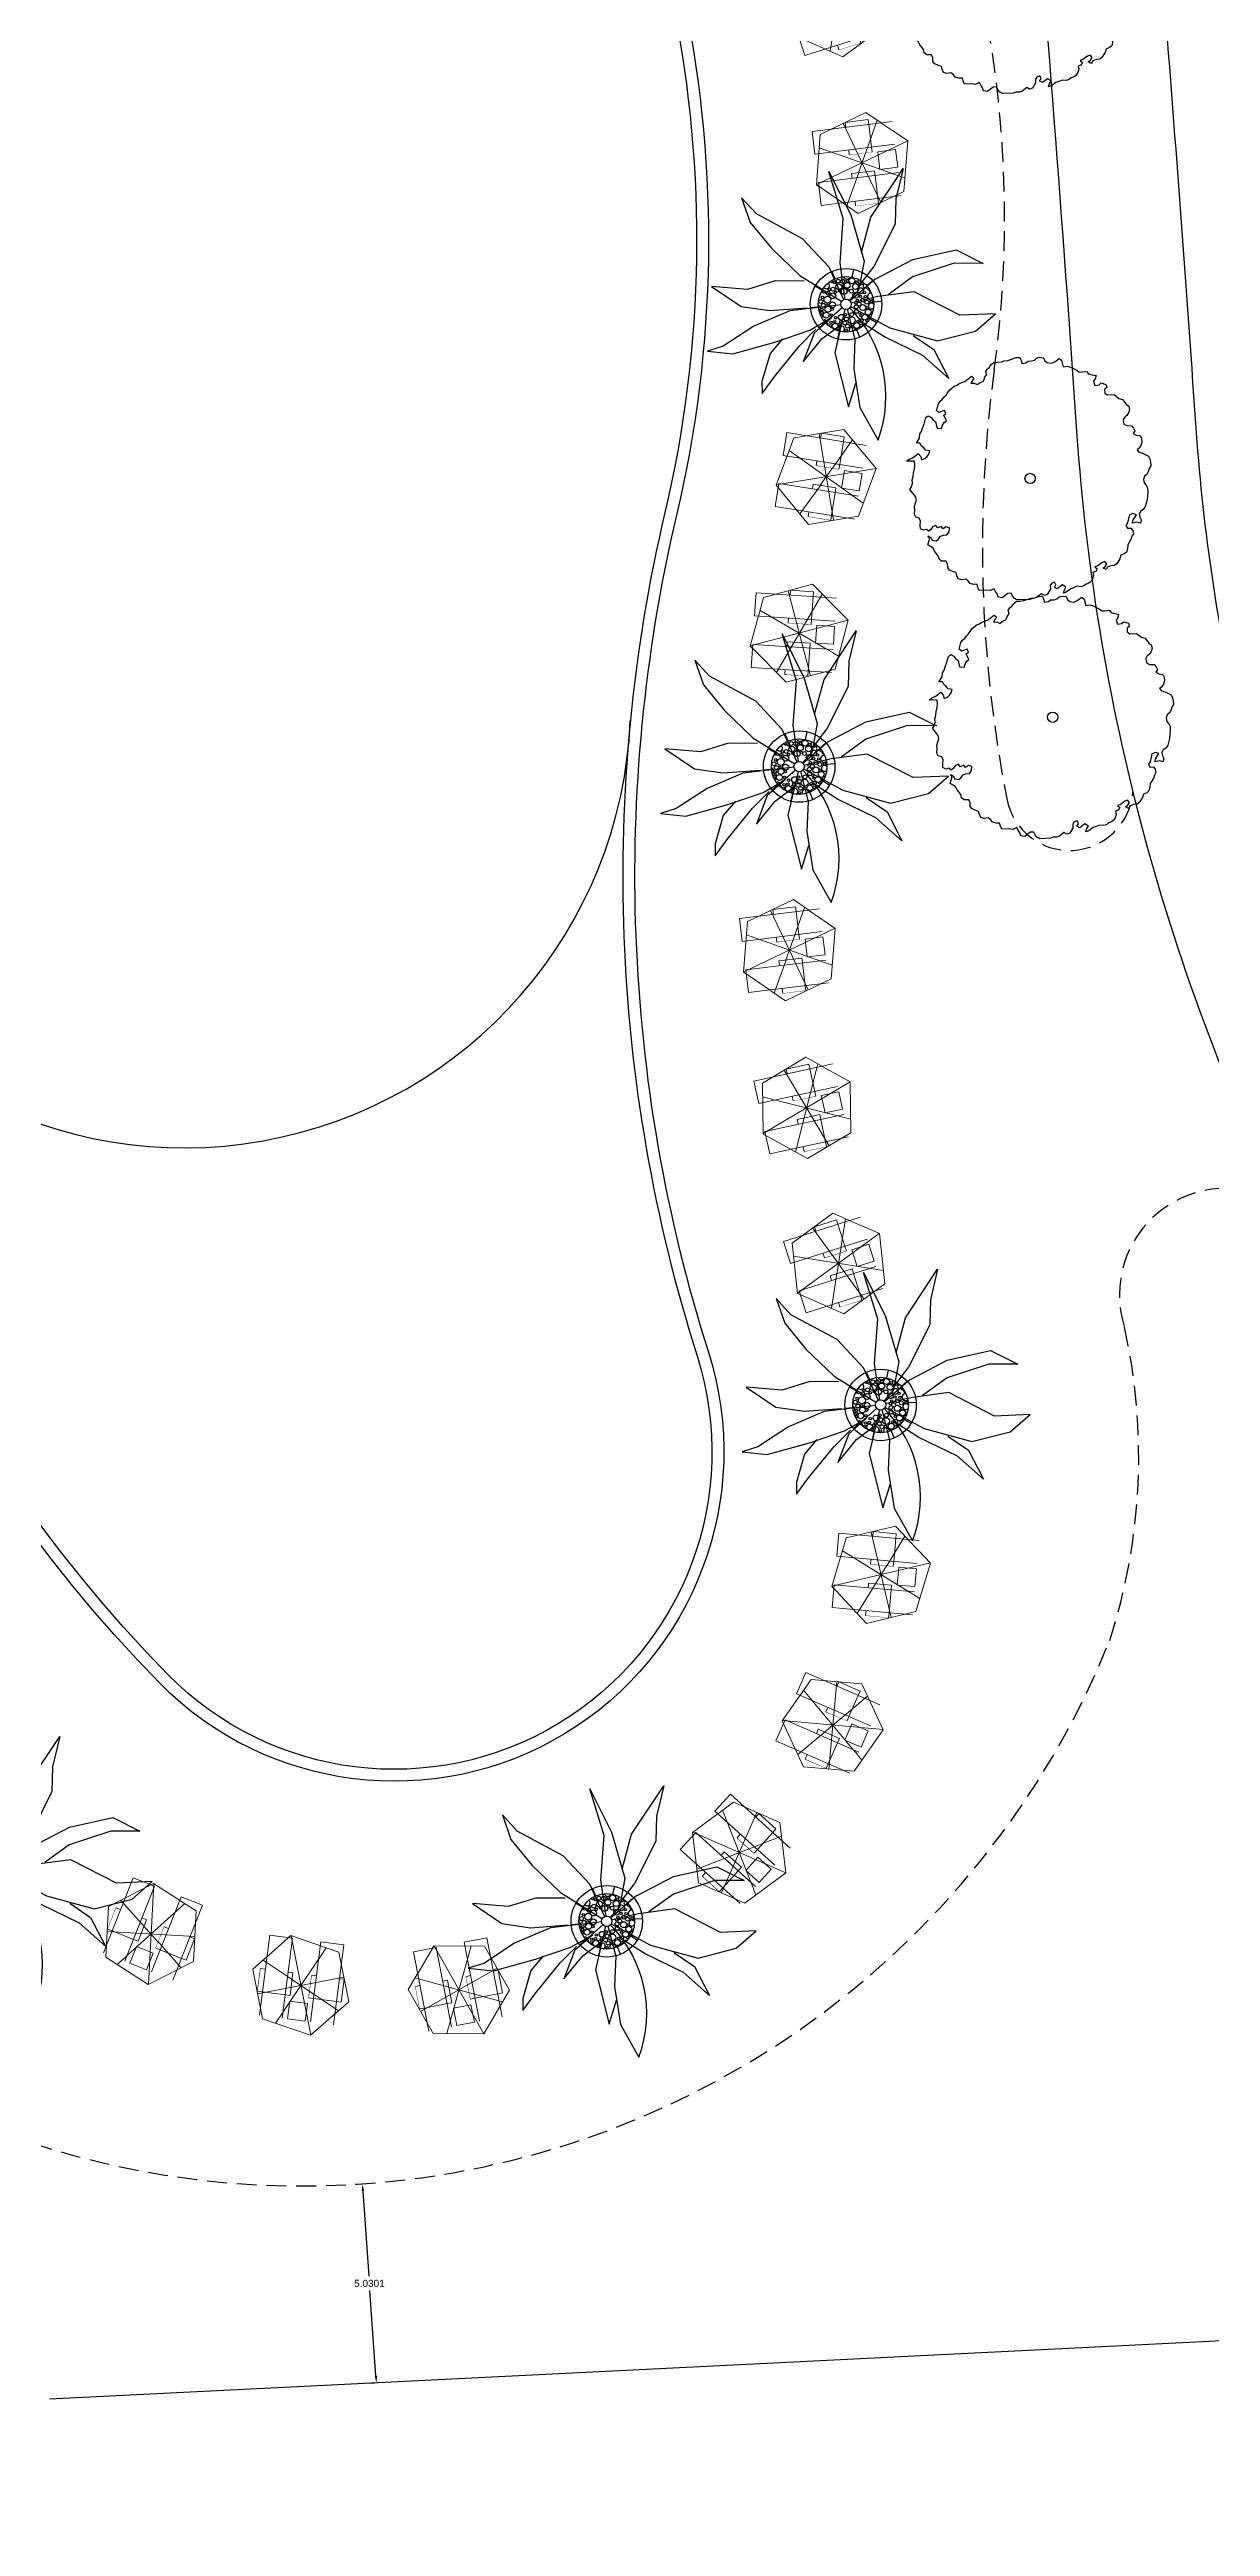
# Model space of a CAD drawing. Extents: x 309418 to 1212698, y 3438380 to 6877191.
# Drawn here: x 606549.2 to 606578.4, y 3439030.6 to 3439093 of the extents above; entities that cross this region are included whole.
import ezdxf

# ---------------------------------------------------------------- set-up
doc = ezdxf.new("R2010")
doc.units = 0
doc.header["$MEASUREMENT"] = 0
doc.set_wipeout_variables(frame=1)
doc.linetypes.add('DASHED', pattern=[0.75, 0.5, -0.25])
for name, color, linetype in [('A-ANNO-DIMS', 7, 'Continuous'), ('CR-GL$0$CR-SW', 4, 'Continuous'), ('Draft _ Lines', 20, 'Continuous'), ('DRAFT LINES', 32, 'Continuous'), ('LA-FLOWERING-TREE', 221, 'Continuous'), ('LA-HARD-PAVE-HATCH-MARBLE-TYPE (PV - MT-BG-01-AN - RA- ∅ - 01)', 227, 'Continuous'), ('LA-HARD-PAVE-HATCH-WOOD-TYPE( PV - WO-DW-01-∅ - ∅-∅ - 04)', 17, 'Continuous'), ('LA-HARD-PAVE-LINE-01', 30, 'Continuous'), ('LA-PLNT-PALMS', 251, 'Continuous'), ('LA-PLNT-TREE-TRUNK', 52, 'Continuous')]:
    doc.layers.add(name, color=color, linetype=linetype)
doc.layers.add('HW-LA-SF-LOUNGE CHAIRS', color=215, linetype='Continuous', lineweight=0)
doc.layers.add('L-CON-SF-CABANA', color=215, linetype='Continuous', lineweight=0)
doc.styles.get("Standard").update_dxf_attribs({"font": 'arial.ttf'})
doc.dimstyles.get("Standard").update_dxf_attribs({"dimtxt": 0.18, "dimasz": 0.18, "dimexe": 0.18, "dimexo": 0.0625, "dimgap": 0.09, "dimtad": 0, "dimtih": 1, "dimtoh": 1, "dimdec": 4, "dimzin": 0, "dimdsep": 46, "dimtxsty": 'Standard', "dimcen": 0.09, "dimadec": 0, "dimazin": 0, "dimtfac": 1, "dimtdec": 4, "dimtofl": 0, "dimtmove": 0, "dimatfit": 3, "dimfxl": 1, "dimtolj": 1, "dimtzin": 0, "dimarcsym": 0})
picture_1 = doc.add_image_def('image3.jpg', size_in_pixel=(7142, 4284))

# ---------------------------------------------------------------- blocks, each defined once
blk = doc.blocks.new('*D603')
at = {"layer": 'A-ANNO-DIMS', "color": 0, "lineweight": -2, "transparency": 16777216}
for p, q in [((606557.033, 3439039.242), (606556.904, 3439039.233)), ((606557.096, 3439039.066), (606557.247, 3439036.919)), ((606557.423, 3439034.408), (606557.272, 3439036.555)), ((606557.385, 3439034.224), (606557.256, 3439034.215))]:
    blk.add_line(p, q, dxfattribs=at)
at = {"layer": 'A-ANNO-DIMS', "color": 0, "transparency": 16777216}
for points in [[(606557.126, 3439039.068), (606557.066, 3439039.064), (606557.083, 3439039.246)], [(606557.453, 3439034.41), (606557.393, 3439034.405), (606557.435, 3439034.228)]]:
    blk.add_solid(points, dxfattribs=at)
at = {"layer": 'A-ANNO-DIMS', "color": 0, "transparency": 16777216, "insert": (606557.259, 3439036.737), "char_height": 0.18, "attachment_point": 5}
blk.add_mtext('\\A1;5.0301', dxfattribs=at)
blk = doc.blocks.new('Lounge 1')
at = {"lineweight": 13, "extrusion": (0, 0, -1)}
blk.add_line((0.411, 1.439), (0.411, 0.859), dxfattribs=at)
blk.add_wipeout([(0.29, 0.859), (0.29, 0), (-0.29, 0), (-0.29, 0.859), (-0.411, 0.859), (-0.411, 1.439), (-0.29, 1.439), (-0.29, 2.03), (0.29, 2.03), (0.29, 1.439), (0.411, 1.439), (0.411, 0.859)])
at = {"extrusion": (0, 0, -1)}
for p, q in [((-0.29, 2.03), (-0.29, 0)), ((0.29, 2.03), (0.29, 0)), ((0.29, 0), (-0.29, 0))]:
    blk.add_line(p, q, dxfattribs=at)
at = {"lineweight": 13, "extrusion": (0, 0, -1)}
for p, q in [((-0.29, 1.439), (-0.411, 1.439)), ((-0.411, 1.439), (-0.411, 0.859)), ((0.411, 1.439), (0.29, 1.439)), ((-0.29, 0.859), (-0.411, 0.859)), ((0.411, 0.859), (0.29, 0.859))]:
    blk.add_line(p, q, dxfattribs=at)
blk.add_lwpolyline([(0.29, 1.439), (-0.29, 1.439)])
blk = doc.blocks.new('umbrella')
blk.add_lwpolyline([(-0.328, 1.236), (-1.23, 0.331), (-0.897, -0.902), (0.338, -1.231), (1.239, -0.326), (0.907, 0.907)], close=True)
for points in [[(0.329, -1.229), (-0.331, 1.235)], [(1.074, 0.287), (-1.064, -0.282)]]:
    blk.add_lwpolyline(points)
at = {"layer": 'L-CON-SF-CABANA', "extrusion": (0, 0, -1)}
for p, q in [((0.575, 0.995), (-0.571, -0.989)), ((-0.987, 0.575), (0.996, -0.57))]:
    blk.add_line(p, q, dxfattribs=at)
blk = doc.blocks.new('LA-SIDE TABLE-0')
at = {"layer": 'HW-LA-SF-LOUNGE CHAIRS'}
blk.add_lwpolyline([(-0.161, 0.157), (0.161, -0.157), (-0.153, -0.479), (-0.475, -0.166)], close=True, dxfattribs=at)
blk = doc.blocks.new('*U605')
at = {"layer": 'HW-LA-SF-LOUNGE CHAIRS', "rotation": 192.1812532047893}
blk.add_blockref('Lounge 1', (-0.881, 0.992), dxfattribs=at)
blk.add_blockref('Lounge 1', (0.39, 1.266), dxfattribs=at)
at = {"rotation": 236.3915250439276}
blk.add_blockref('LA-SIDE TABLE-0', (0.183, -0.855), dxfattribs=at)
at = {"layer": 'HW-LA-SF-LOUNGE CHAIRS', "rotation": 195.6902464826084}
blk.add_blockref('umbrella', (-0.003, 0.005), dxfattribs=at)
blk = doc.blocks.new('*U606')
at = {"layer": 'HW-LA-SF-LOUNGE CHAIRS', "rotation": 171.1966073751668}
blk.add_blockref('*U605', (0, 0), dxfattribs=at)
blk = doc.blocks.new('*U607')
at = {"layer": 'LA-FLOWERING-TREE', "color": 0, "linetype": 'ByBlock', "lineweight": -2, "transparency": 16777216}
for p, rotation in [((606569.042, 3439094.117), 284.3053652449647), ((606568.766, 3439082.261), 257.5538471074956), ((606567.838, 3439070.336), 273.5484392944314), ((606570.147, 3439054.598), 261.4433016683647), ((606559.516, 3439044.134), 187.6510022819512)]:
    blk.add_blockref('*U606', p, dxfattribs=dict(at, rotation=rotation))
for p, rotation in [((606569.667, 3439090.172), 273.7053884798868), ((606568.087, 3439078.321), 262.8853778364743), ((606568.271, 3439066.361), 278.8799700234099), ((606568.931, 3439050.805), 242.9952268217612), ((606555.535, 3439044.243), 169.2029274353479)]:
    blk.add_blockref('*U606', p, dxfattribs=dict(at, rotation=rotation))
for p, rotation in [((606569.071, 3439062.443), 284.2115007523884), ((606566.577, 3439047.593), 224.5471519751579), ((606551.761, 3439045.537), 155.0549657570817)]:
    blk.add_blockref('*U606', p, dxfattribs=dict(at, rotation=rotation))
blk = doc.blocks.new('GH-B-LA-HD-FURN-Tree-Pit-140-C2')
blk.add_wipeout([(-0.285, 0.639), (-0.331, 0.617), (-0.371, 0.593), (-0.464, 0.524), (-0.509, 0.48), (-0.547, 0.437), (-0.566, 0.411), (-0.593, 0.373), (-0.614, 0.337), (-0.643, 0.276), (-0.665, 0.22), (-0.683, 0.154), (-0.692, 0.107), (-0.698, 0.047), (-0.7, 0.008), (-0.7, -0.016), (-0.696, -0.075), (-0.684, -0.149), (-0.657, -0.241), (-0.632, -0.301), (-0.605, -0.352), (-0.578, -0.395), (-0.516, -0.473), (-0.43, -0.552), (-0.377, -0.59), (-0.308, -0.629), (-0.192, -0.673), (-0.137, -0.686), (-0.026, -0.7), (0.028, -0.699), (0.16, -0.681), (0.232, -0.66), (0.287, -0.638), (0.411, -0.567), (0.473, -0.516), (0.517, -0.472), (0.565, -0.413), (0.608, -0.346), (0.66, -0.234), (0.679, -0.17), (0.695, -0.08), (0.699, 0.027), (0.674, 0.189), (0.649, 0.262), (0.618, 0.329), (0.576, 0.398), (0.529, 0.458), (0.47, 0.518), (0.414, 0.565), (0.336, 0.614), (0.277, 0.643), (0.234, 0.66), (0.176, 0.677), (0.135, 0.687), (0.1, 0.693), (0.045, 0.699), (0.004, 0.7), (-0.03, 0.699), (-0.071, 0.696), (-0.096, 0.693), (-0.124, 0.689), (-0.195, 0.672)])
at = {"linetype": 'Continuous', "ltscale": 7}
blk.add_circle((0, 0), 0.7, dxfattribs=at)
for centre, radius in [((0, 0), 0.7), ((-0.106, 0.624, 0), 0.0312), ((-0.592, 0.009, 0), 0.0312), ((-0.526, 0.216, 0), 0.0751), ((-0.542, 0.345, 0), 0.0312), ((-0.482, 0.387, 0), 0.0312), ((-0.442, 0.118, 0), 0.0312), ((-0.432, -0.011, 0), 0.0312), ((-0.385, 0.277, 0), 0.0744), ((-0.38, 0.429, 0), 0.0489), ((-0.345, 0.538, 0), 0.0489), ((-0.319, 0.363, 0), 0.0312), ((-0.319, 0.189, 0), 0.0312), ((-0.223, 0.255, 0), 0.0751), ((-0.203, 0.436, 0), 0.0864), ((-0.239, 0.566, 0), 0.0312), ((-0.046, 0.394, 0), 0.0751), ((-0.067, 0.526, 0), 0.0489), ((0.025, 0.561, 0), 0.0312), ((0.091, 0.494, 0), 0.0489), ((0.075, 0.397, 0), 0.0312), ((0.163, 0.33, 0), 0.0312), ((0.221, 0.245, 0), 0.0744), ((0.226, 0.418, 0), 0.0751), ((0.247, 0.56, 0), 0.0312), ((0.336, -0.05, 0), 0.0744), ((0.328, 0.519, 0), 0.0489), ((0.314, 0.186, 0), 0.0312), ((0.342, 0.102, 0), 0.0489), ((0.39, 0.277, 0), 0.0744), ((0.396, 0.429, 0), 0.0489), ((0.498, 0.095, 0), 0.0751), ((0.498, -0.073, 0), 0.0751), ((0.48, 0.346, 0), 0.0312), ((0.553, 0.255, 0), 0.0751), ((0.602, 0.143, 0), 0.0312), ((-0.664, -0.034, 0), 0.0312), ((-0.602, -0.135, 0), 0.0744), ((-0.523, -0.055, 0), 0.0312), ((-0.508, -0.414, 0), 0.0312), ((-0.505, -0.182, 0), 0.0312), ((-0.43, -0.174, 0), 0.0312), ((-0.406, -0.372, 0), 0.0489), ((-0.386, -0.273, 0), 0.0489), ((-0.327, -0.118, 0), 0.0744), ((-0.345, -0.437, 0), 0.0312), ((-0.285, -0.24, 0), 0.0489), ((-0.249, -0.546, 0), 0.0751), ((-0.229, -0.365, 0), 0.0864), ((-0.214, -0.155, 0), 0.0312), ((-0.175, -0.631, 0), 0.0312), ((-0.144, -0.505, 0), 0.0312), ((-0.11, -0.277, 0), 0.0489), ((-0.086, -0.557, 0), 0.0489), ((0.043, -0.574, 0), 0.0751), ((0.028, -0.318, 0), 0.0489), ((0.011, -0.474, 0), 0.0312), ((0.049, -0.404, 0), 0.0312), ((0.112, -0.242, 0), 0.0489), ((0.195, -0.556, 0), 0.0744), ((0.2, -0.382, 0), 0.0751), ((0.184, -0.17, 0), 0.0312), ((0.211, -0.253, 0), 0.0489), ((0.255, -0.157, 0), 0.0312), ((0.274, -0.477, 0), 0.0312), ((0.346, -0.263, 0), 0.0489), ((0.37, -0.372, 0), 0.0489), ((0.384, -0.154, 0), 0.0312), ((0.454, -0.455, 0), 0.0312), ((0.456, -0.261, 0), 0.0312), ((0.521, -0.179, 0), 0.0312), ((0.01, -0.669, 0), 0.0312)]:
    blk.add_circle(centre, radius)
for centre, radius, start, end in [((-0.141, 0.712, 0), 0.0489, 225.13359, 337.31896), ((0.053, 0.676, 0), 0.0744, 161.29619, 9.73208), ((0.228, 0.639, 0), 0.0312, 117.36186, 23.37918), ((-0.738, 0.073, 0), 0.0751, 300.56995, 48.13189), ((-0.667, 0.152, 0), 0.0312, 228.25091, 106.0031), ((-0.703, 0.259, 0), 0.0489, 338.95156, 340.5973), ((-0.617, 0.292, 0), 0.0312, 212.38699, 96.93294), ((-0.532, 0.493, 0), 0.0744, 249.8969, 24.44616), ((0.491, 0.534, 0), 0.0312, 191.31199, 263.52729), ((0.572, 0.436, 0), 0.0864, 143.86727, 290.7577), ((0.676, 0.067, 0), 0.0751, 82.37222, 288.96734), ((-0.683, -0.259, 0), 0.0489, 330.55443, 70.90521), ((-0.558, -0.308, 0), 0.0744, 243.04684, 174.73742), ((-0.568, -0.456, 0), 0.0312, 13.63317, 63.92155), ((-0.411, -0.524, 0), 0.0744, 297.59757, 166.13286), ((-0.345, -0.612, 0), 0.0312, 335.79609, 145.33578), ((0.364, -0.524, 0), 0.0744, 340.2974, 269.33505), ((0.527, -0.546, 0), 0.0751, 97.23348, 170.67419), ((0.547, -0.365, 0), 0.0864, 29.69595, 262.86872), ((0.661, -0.083, 0), 0.0489, 40.76282, 304.86097), ((0.672, -0.262, 0), 0.0489, 95.69847, 221.74846), ((0.664, -0.168, 0), 0.0312, 47.4763, 284.07386), ((0.73, -0.03, 0), 0.0312, 164.22546, 190.99296), ((-0.126, -0.734, 0), 0.0751, 29.1719, 131.34724), ((0.145, -0.71, 0), 0.0751, 33.568, 169.58741)]:
    blk.add_arc(centre, radius, start, end)
blk = doc.blocks.new('P200')
blk.add_lwpolyline([(0, -0.1), (0, 0.1)])
blk = doc.blocks.new('COARSE GRAVEL')
blk.add_wipeout([(0.677, 0.593), (0.693, 0.574), (0.693, 0.574), (0.73, 0.527), (0.758, 0.485), (0.793, 0.425), (0.81, 0.393), (0.831, 0.346), (0.85, 0.297), (0.867, 0.242), (0.883, 0.174), (0.894, 0.105), (0.899, 0.041), (0.9, -0.016), (0.898, -0.066), (0.892, -0.123), (0.88, -0.186), (0.867, -0.24), (0.848, -0.301), (0.82, -0.372), (0.79, -0.431), (0.757, -0.487), (0.72, -0.54), (0.681, -0.589), (0.641, -0.632), (0.605, -0.666), (0.579, -0.689), (0.53, -0.728), (0.477, -0.763), (0.444, -0.783), (0.404, -0.804), (0.374, -0.819), (0.305, -0.847), (0.25, -0.865), (0.153, -0.887), (0.088, -0.896), (0.02, -0.9), (-0.062, -0.898), (-0.179, -0.882), (-0.241, -0.867), (-0.295, -0.85), (-0.358, -0.826), (-0.43, -0.791), (-0.464, -0.771), (-0.526, -0.731), (-0.571, -0.696), (-0.616, -0.656), (-0.68, -0.59), (-0.714, -0.548), (-0.748, -0.5), (-0.791, -0.43), (-0.832, -0.343), (-0.866, -0.245), (-0.889, -0.14), (-0.899, -0.041), (-0.897, 0.077), (-0.881, 0.186), (-0.856, 0.277), (-0.839, 0.326), (-0.811, 0.39), (-0.778, 0.452), (-0.742, 0.509), (-0.702, 0.563), (-0.651, 0.621), (-0.592, 0.678), (-0.491, 0.754), (-0.4, 0.806), (-0.329, 0.838), (-0.192, 0.879), (-0.105, 0.894), (0.013, 0.9), (0.085, 0.896), (0.203, 0.877), (0.251, 0.864), (0.353, 0.828), (0.407, 0.803), (0.424, 0.794), (0.47, 0.768), (0.49, 0.755), (0.524, 0.732), (0.558, 0.706), (0.616, 0.656), (0.651, 0.622)])
at = {"rotation": 45.00000000604048}
blk.add_blockref('GH-B-LA-HD-FURN-Tree-Pit-140-C2', (0, 0), dxfattribs=at)
at = {"layer": 'LA-HARD-PAVE-HATCH-WOOD-TYPE( PV - WO-DW-01-∅ - ∅-∅ - 04)'}
blk.add_circle((0, 0), 0.9, dxfattribs=at)
at = {"layer": 'LA-HARD-PAVE-LINE-01'}
blk.add_circle((0, 0), 0.7, dxfattribs=at)
at = {"layer": 'LA-HARD-PAVE-HATCH-WOOD-TYPE( PV - WO-DW-01-∅ - ∅-∅ - 04)'}
for p, rotation in [((-0.24, 0.763), 197.4295865630063), ((0.252, 0.759), 161.6197243753375), ((-0.8, 0.013), 269.0493109383438), ((-0.641, 0.479), 233.239448750675), ((0.649, 0.468), 125.8098621876688), ((-0.656, -0.457), 304.8591731260126), ((0.633, -0.489), 52.28875968901892), ((0.8, -0.027), 88.09862187668766), ((-0.265, -0.755), 340.6690353136814), ((0.227, -0.767), 16.47889750135008)]:
    blk.add_blockref('P200', p, dxfattribs=dict(at, rotation=rotation))
blk = doc.blocks.new('GH-B-LA-PL-PALM')
for p, q in [((-1.517, 2.964), (-2.174, 3.082)), ((-2.174, 3.082), (-1.583, 2.408)), ((-0.725, 2.373), (-1.517, 2.964)), ((-2.808, 1.298), (-2.97, 2.047)), ((-2.97, 2.047), (-2.513, 1.474)), ((-1.583, 2.408), (-1.319, 1.141)), ((-0.226, 1.232), (-0.725, 2.373)), ((-1.933, 0.598), (-2.808, 1.298)), ((-2.513, 1.474), (-1.587, 0.875)), ((-1.587, 0.875), (-0.851, 0.675)), ((-1.319, 1.141), (-0.653, 0.504)), ((-0.022, 0.123), (-0.226, 1.232)), ((-0.955, 0.175), (-1.933, 0.598)), ((-0.955, 0.175), (-0.123, 0.023)), ((-0.653, 0.504), (-0.099, 0.076)), ((-0.585, -0.034), (-1.172, -0.045)), ((0.206, -1.184), (0.662, -1.757)), ((0.662, -1.757), (1.267, -2.163)), ((1.267, -2.163), (1.777, -2.915))]:
    blk.add_line(p, q)
for points in [[(-0.451, 1.808), (-0.499, 2.44), (-0.17, 3.188), (-0.209, 2.316), (0.031, 1.265), (0.106, 0.609)], [(0.075, 0.1), (0.543, 0.728), (1.155, 1.179), (1.809, 1.901), (2.162, 2.778)], [(0.112, 0.054), (1.131, 0.546), (1.977, 1.672), (1.392, 1.44)], [(-0.085, -0.091), (-0.721, -0.772), (-1.64, -1.411), (-2.332, -2.431), (-1.827, -1.319), (-1.132, -0.325), (-0.476, 0.023), (-0.125, 0.006)], [(0.484, -0.064), (1.072, -0.167), (1.803, 0.069), (1.06, 0.076), (0.462, 0.223)], [(-1.27, -0.522), (-2.104, -0.891), (-3.563, -1.025), (-2.852, -0.688), (-2.355, -0.309), (-1.172, -0.045)], [(-0.056, -0.112), (-0.459, -0.92), (-0.598, -1.887), (-0.356, -3.184), (-0.437, -3.729), (-0.092, -3.173), (0.082, -2.348), (0.165, -1.363), (0.015, -0.124)], [(0.089, -0.087), (1.018, -0.999), (1.885, -1.46), (2.766, -1.745), (3.106, -1.976), (2.762, -1.439), (1.868, -0.796), (1.076, -0.298), (0.553, -0.094), (0.123, -0.021)], [(1.682, -0.703), (2.163, -0.713), (2.841, -0.428), (3.079, -0.234), (2.524, -0.261), (1.55, -0.256), (0.968, -0.194)], [(1.777, -2.915), (1.7, -2.02), (1.329, -1.394), (0.682, -0.702)]]:
    blk.add_lwpolyline(points)
blk.add_arc((3.175, -0.24), 3.184, 108.55511, 173.42729)
at = {"layer": 'LA-PLNT-TREE-TRUNK'}
blk.add_circle((0, 0), 0.131, dxfattribs=at)
blk = doc.blocks.new('FTR-6')
blk.add_lwpolyline([(-2.443, -1.827), (-2.433, -1.751), (-2.405, -1.678), (-2.469, -1.618), (-2.646, -1.595), (-2.707, -1.511), (-2.662, -1.44), (-2.652, -1.364), (-2.624, -1.291), (-2.727, -1.252), (-2.788, -1.167), (-2.916, -1.048), (-2.888, -0.975), (-2.843, -0.904), (-2.907, -0.844), (-2.951, -0.762), (-2.941, -0.686), (-2.949, -0.608), (-3.03, -0.546), (-3.073, -0.464), (-3.046, -0.391), (-3.001, -0.32), (-3.044, -0.237), (-3.07, -0.157), (-3.06, -0.081), (-2.997, -0.013), (-2.97, 0.061), (-3.048, 0.148), (-3.056, 0.226), (-3.011, 0.297), (-2.992, 0.448), (-2.964, 0.521), (-2.972, 0.599), (-2.998, 0.679), (-2.843, 0.762), (-2.834, 0.837), (-2.808, 0.757), (-2.836, 0.684), (-2.775, 0.599), (-2.704, 0.59), (-2.613, 0.604), (-2.546, 0.57), (-2.481, 0.51), (-2.39, 0.524), (-2.31, 0.59), (-2.353, 0.673), (-2.441, 0.684), (-2.431, 0.76), (-2.516, 0.796), (-2.506, 0.872), (-2.591, 0.909), (-2.665, 0.893), (-2.736, 0.902), (-2.744, 0.98), (-2.811, 1.014), (-2.836, 1.094), (-2.774, 1.163), (-2.693, 1.229), (-2.666, 1.303), (-2.709, 1.385), (-2.682, 1.458), (-2.601, 1.525), (-2.539, 1.594), (-2.385, 1.676), (-2.34, 1.747), (-2.31, 1.974), (-2.237, 1.99), (-2.16, 2.031), (-2.097, 2.1), (-2.02, 2.142), (-1.939, 2.208), (-1.862, 2.249), (-1.782, 2.316), (-1.719, 2.385), (-1.798, 2.472), (-1.862, 2.531), (-1.774, 2.52), (-1.689, 2.483), (-1.512, 2.46), (-1.525, 2.36), (-1.57, 2.289), (-1.486, 2.252), (-1.415, 2.243), (-1.341, 2.259), (-1.264, 2.3), (-1.325, 2.385), (-1.315, 2.461), (-1.323, 2.538), (-1.296, 2.612), (-1.36, 2.671), (-1.212, 2.703), (-1.132, 2.77), (-1.058, 2.786), (-0.981, 2.827), (-0.886, 2.866), (-0.732, 2.949), (-0.662, 2.94), (-0.636, 2.86), (-0.646, 2.784), (-0.638, 2.706), (-0.728, 2.564), (-0.65, 2.477), (-0.573, 2.518), (-0.499, 2.534), (-0.428, 2.525), (-0.373, 2.672), (-0.303, 2.663), (-0.275, 2.736), (-0.41, 2.805), (-0.418, 2.883), (-0.264, 2.965), (-0.19, 2.981), (-0.119, 2.972), (-0.046, 2.988), (0.025, 2.979), (0.099, 2.995), (0.19, 3.009), (0.331, 2.991), (0.399, 2.957), (0.469, 2.948), (0.604, 2.879), (0.815, 2.852), (0.823, 2.774), (0.676, 2.742), (0.74, 2.682), (0.765, 2.602), (0.853, 2.591), (0.938, 2.554), (1.033, 2.593), (1.107, 2.609), (1.152, 2.68), (1.226, 2.696), (1.296, 2.687), (1.37, 2.703), (1.458, 2.692), (1.522, 2.632), (1.604, 2.57), (1.671, 2.536), (1.735, 2.477), (1.937, 2.374), (2.001, 2.314), (1.974, 2.241), (1.929, 2.17), (2.01, 2.108), (2.081, 2.099), (2.145, 2.039), (2.212, 2.005), (2.283, 1.996), (2.35, 1.962), (2.411, 1.877), (2.383, 1.804), (2.391, 1.726), (2.452, 1.641), (2.537, 1.604), (2.678, 1.586), (2.686, 1.508), (2.596, 1.366), (2.678, 1.304), (2.721, 1.222), (2.772, 1.062), (2.78, 0.984), (2.844, 0.924), (2.925, 0.862), (2.916, 0.787), (2.959, 0.704), (3.019, 0.62), (2.942, 0.578), (2.869, 0.562), (2.82, 0.466), (2.902, 0.404), (2.973, 0.395), (3.03, 0.285), (2.985, 0.214), (2.914, 0.223), (2.852, 0.155), (2.86, 0.077), (2.988, -0.042), (3.003, -0.198), (3.047, -0.281), (3.027, -0.432), (3.035, -0.51), (2.99, -0.581), (2.913, -0.622), (2.839, -0.638), (2.769, -0.629), (2.695, -0.645), (2.629, -0.739), (2.654, -0.819), (2.733, -0.906), (2.723, -0.982), (2.696, -1.055), (2.622, -1.071), (2.647, -1.151), (2.708, -1.236), (2.681, -1.31), (2.618, -1.378), (2.541, -1.42), (2.467, -1.436), (2.397, -1.427), (2.387, -1.502), (2.43, -1.585), (2.481, -1.745), (2.454, -1.818), (2.409, -1.889), (2.346, -1.958), (2.272, -1.974), (2.195, -2.015), (2.121, -2.032), (2.051, -2.022), (1.974, -2.064), (1.929, -2.135), (1.919, -2.21), (1.891, -2.284), (1.829, -2.353), (1.668, -2.486), (1.514, -2.568), (1.44, -2.584), (1.352, -2.573), (1.278, -2.589), (1.233, -2.66), (1.206, -2.733), (1.129, -2.775), (1.086, -2.692), (0.986, -2.628), (1.063, -2.587), (1.211, -2.555), (1.168, -2.472), (1.083, -2.436), (1.006, -2.477), (0.908, -2.541), (0.834, -2.557), (0.807, -2.631), (0.871, -2.69), (0.861, -2.766), (0.816, -2.837), (0.742, -2.853), (0.665, -2.894), (0.517, -2.926), (0.437, -2.993), (0.36, -3.034), (0.29, -3.025), (0.205, -2.988), (0.128, -3.03), (-0.02, -3.062), (-0.091, -3.053), (-0.155, -2.993), (-0.24, -2.957), (-0.313, -2.973), (-0.339, -2.893), (-0.268, -2.902), (-0.194, -2.886), (-0.185, -2.81), (-0.252, -2.776), (-0.393, -2.757), (-0.46, -2.723), (-0.453, -2.801), (-0.526, -2.817), (-0.594, -2.783), (-0.639, -2.854), (-0.716, -2.895), (-0.79, -2.911), (-0.86, -2.902), (-0.927, -2.868), (-0.998, -2.859), (-1.065, -2.824), (-1.126, -2.74), (-1.211, -2.703), (-1.278, -2.669), (-1.419, -2.651), (-1.487, -2.616), (-1.41, -2.575), (-1.336, -2.559), (-1.358, -2.454), (-1.517, -2.433), (-1.542, -2.353), (-1.468, -2.337), (-1.441, -2.263), (-1.508, -2.229), (-1.582, -2.245), (-1.645, -2.314), (-1.792, -2.346), (-1.86, -2.312), (-1.885, -2.232), (-2.026, -2.213), (-2.094, -2.179), (-2.158, -2.12), (-2.225, -2.085), (-2.417, -1.907), (-2.431, -1.879)], close=True)
blk.add_circle((0, 0), 0.13)

msp = doc.modelspace()

# ---------------------------------------------------------------- linework, layer by layer
at = {"layer": 'CR-GL$0$CR-SW'}
msp.add_line((606602.99039, 3439036.49838), (606549.20408, 3439033.81805), dxfattribs=at)
at = {"layer": 'Draft _ Lines', "color": 114, "linetype": 'DASHED', "true_color": 0x139b48}
for points in [[(606580.22038, 3439063.9469, 0.68937442), (606576.26753, 3439060.85071, 0.73681009)], [(606535.68215, 3439051.87481, 0.65666568), (606575.90152, 3439052.93694, 0.13442296), (606576.26753, 3439060.85071)]]:
    msp.add_lwpolyline(points, format="xyb", dxfattribs=at)
at = {"layer": 'LA-FLOWERING-TREE'}
for points in [[(606576.27823, 3439105.71552, -0.00623069), (606578.06162, 3439083.59862, 0.03728049), (606579.11924, 3439076.22836, 0.38151982), (606584.52175, 3439072.33222), (606606.12315, 3439074.59025)], [(606542.24087, 3439072.2399, 0.80110168), (606563.82908, 3439076.10729, -0.03345162)]]:
    msp.add_lwpolyline(points, format="xyb", dxfattribs=at)

# ---------------------------------------------------------------- dimensions: what is measured, and where the dimension line sits
at = {"layer": 'A-ANNO-DIMS'}
dim = msp.add_aligned_dim(p1=(606557.44753, 3439034.22885), p2=(606557.0956, 3439039.24661), distance=0.01223, dimstyle='Standard', dxfattribs=at)
dim.commit()
dim.dimension.update_dxf_attribs({"geometry": '*D603', "text_midpoint": (606557.25936, 3439036.73688)})

# ---------------------------------------------------------------- pictures from other files: only their frames are drawn
at = {"layer": 'LA-FLOWERING-TREE'}
image = msp.add_image(picture_1, insert=(606209.84417, 3438978.84791, 24.98381), size_in_units=(467.97699, 280.70756), rotation=0.8380648, dxfattribs=dict(at, fade=91))
image.dxf.flags = 7

# ---------------------------------------------------------------- next in the draw order: block references
msp.add_blockref('*U607', (0, 0), dxfattribs=at)

# ---------------------------------------------------------------- next in the draw order: linework, layer by layer
at = {"layer": 'DRAFT LINES', "color": 4}
msp.add_lwpolyline([(606560.59904, 3439118.08042, 0.34976144), (606560.04025, 3439106.00179, -0.21778632), (606564.99294, 3439081.29284, 0.13535949), (606565.79544, 3439060.19977, -0.78802918), (606551.978, 3439051.85867, -0.36795349), (606548.75019, 3439099.20837, 0.3617519), (606547.67641, 3439117.98722, -0.3168262), (606542.88679, 3439152.55343, 0.19152391), (606543.81216, 3439162.01519, -0.24818108), (606545.49621, 3439170.09202, -0.47710046), (606555.28925, 3439169.97827, -0.31164574), (606556.47035, 3439151.73361, 0.36573457), (606559.52375, 3439133.01299, -0.41752213)], format="xyb", close=True, dxfattribs=at)
for points in [[(606558.71568, 3439158.85714, -0.28140125), (606555.14592, 3439153.93459, 0.63483216), (606553.93801, 3439137.97753, -0.1046036), (606557.04, 3439135.23749, 0.05608372), (606559.32868, 3439132.78506, -0.41752213), (606560.37333, 3439118.27805, 0.34976144), (606559.79726, 3439105.82585, -0.21778632), (606564.70091, 3439081.36154, 0.13535949), (606565.50948, 3439060.10907, -0.78798478), (606552.19208, 3439052.06884, -0.36794654), (606548.99134, 3439099.02992, 0.3617519), (606547.89564, 3439118.192, -0.3168262), (606543.15344, 3439152.41597, 0.11313373), (606544.61241, 3439158.11439), (606544.31251, 3439158.12199)], [(606558.38809, 3439156.57771, -0.18034381), (606555.25694, 3439153.65585, 0.66177566), (606554.65733, 3439137.94294, -0.13752376), (606556.82159, 3439136.07118, 0.06974153), (606559.52375, 3439133.01299, -0.41752213), (606560.59904, 3439118.08042, 0.34976144), (606560.04025, 3439106.00179, -0.21778632), (606564.99294, 3439081.29284, 0.13535949), (606565.79544, 3439060.19977, -0.78802918), (606551.978, 3439051.85867, -0.36795349), (606548.75019, 3439099.20837, 0.3617519), (606547.67641, 3439117.98722, -0.3168262), (606542.88679, 3439152.55343, 0.10723293), (606544.30141, 3439157.8222)]]:
    msp.add_lwpolyline(points, format="xyb", dxfattribs=at)

# ---------------------------------------------------------------- next in the draw order: block references
at = {"layer": 'LA-FLOWERING-TREE', "rotation": 45.77054702215741}
for p in [(606573.52609, 3439094.97302), (606574.46515, 3439076.20068)]:
    msp.add_blockref('FTR-6', p, dxfattribs=at)
at = {"layer": 'LA-HARD-PAVE-HATCH-MARBLE-TYPE (PV - MT-BG-01-AN - RA- ∅ - 01)', "rotation": 6.135701135505339}
for p in [(606569.26099, 3439086.60491), (606568.08092, 3439074.95602), (606570.13105, 3439058.87114), (606563.2361, 3439045.86099)]:
    msp.add_blockref('COARSE GRAVEL', p, dxfattribs=at)
at = {"layer": 'LA-PLNT-PALMS', "rotation": 231.1357011280185}
msp.add_blockref('GH-B-LA-PL-PALM', (606548.0234, 3439047.10185), dxfattribs=at)

# ---------------------------------------------------------------- next in the draw order: linework, layer by layer
at = {"layer": 'Draft _ Lines', "color": 114, "linetype": 'DASHED', "true_color": 0x139b48}
msp.add_lwpolyline([(606566.18883, 3439108.226, 0.14259279), (606568.40901, 3439103.21008, -0.12969403), (606572.77401, 3439093.98695, -0.07996803), (606572.99524, 3439084.95474, 0.0823096), (606573.31045, 3439074.14092, 0.86868422), (606576.48678, 3439074.30966, 1.39800323)], format="xyb", dxfattribs=at)
at = {"layer": 'LA-FLOWERING-TREE'}
msp.add_lwpolyline([(606569.84228, 3439138.90056, -0.00042886), (606572.36302, 3439114.85322, -0.00889662), (606575.06855, 3439083.39477, 0.10071966), (606580.68152, 3439063.01549, -0.18353991), (606583.24734, 3439039.01097)], format="xyb", dxfattribs=at)

# ---------------------------------------------------------------- next in the draw order: block references
at = {"layer": 'LA-FLOWERING-TREE', "rotation": 45.77054702215741}
msp.add_blockref('FTR-6', (606573.8974, 3439082.21591), dxfattribs=at)
at = {"layer": 'LA-PLNT-PALMS', "rotation": 231.1357011280185}
for p in [(606569.26099, 3439086.60491), (606568.08092, 3439074.95602), (606570.13105, 3439058.87114), (606563.2361, 3439045.86099)]:
    msp.add_blockref('GH-B-LA-PL-PALM', p, dxfattribs=at)

doc.saveas('drawing.dxf')
